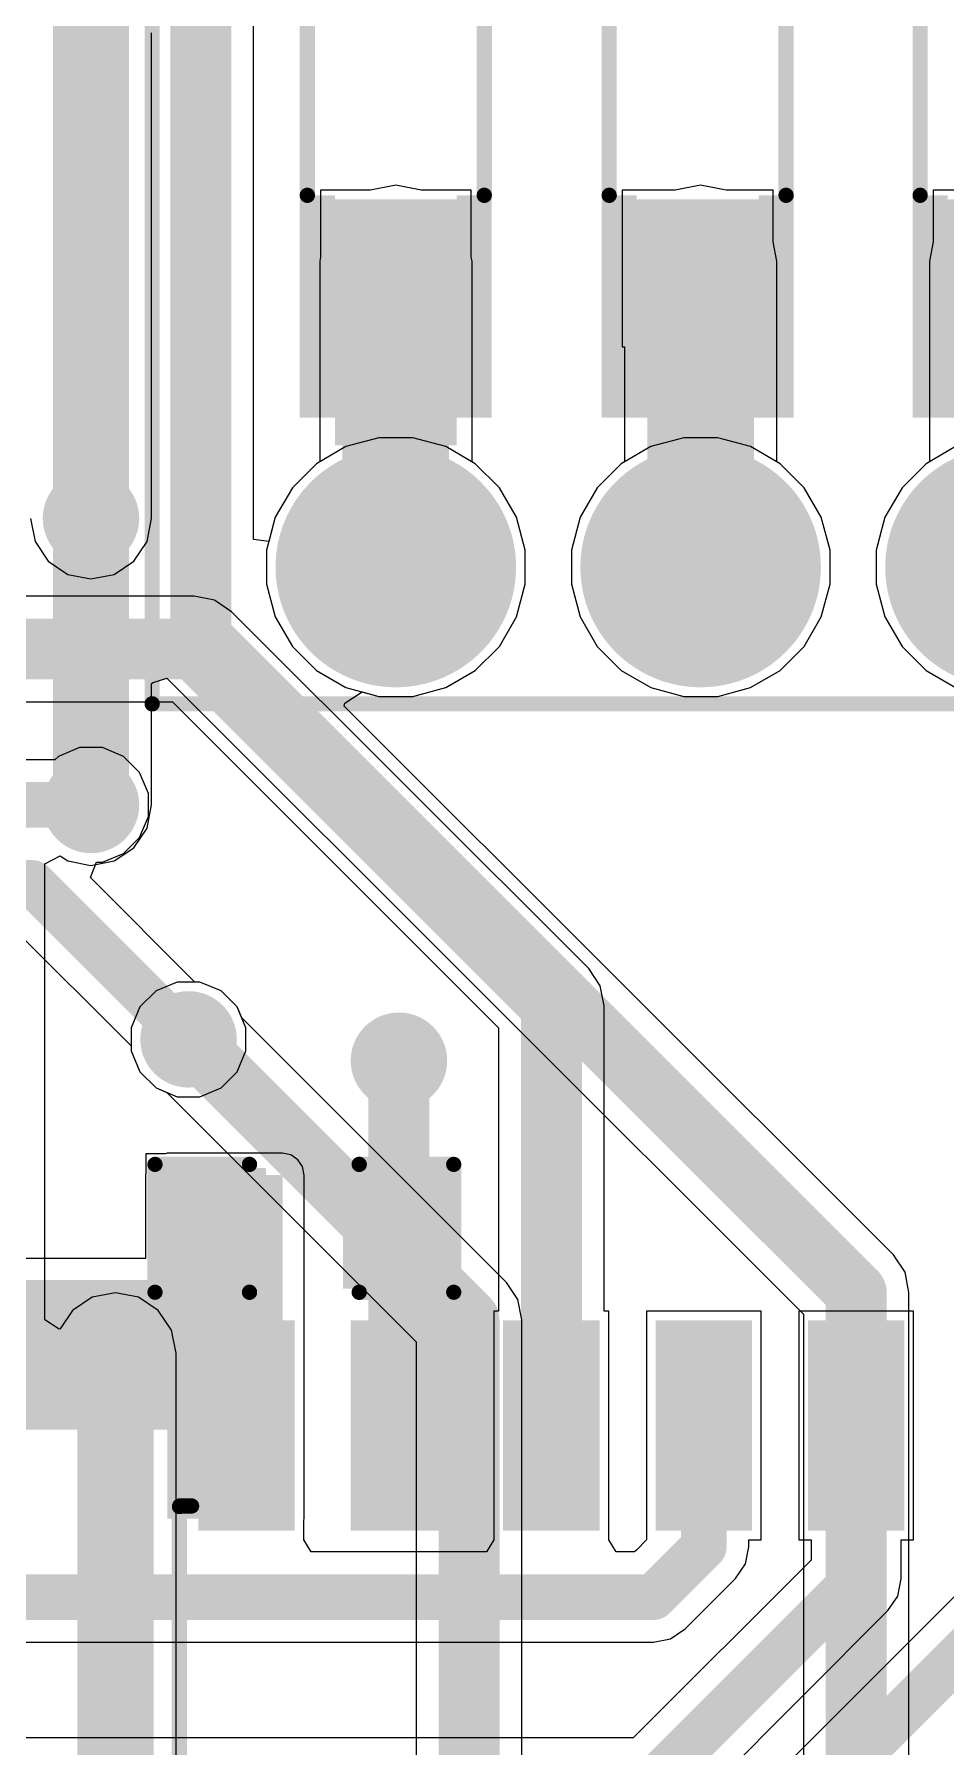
# Model space of a CAD drawing. Header units: millimetres. Extents: x -5 to 123, y 0 to 98.
# Drawn here: x 101.28 to 108.87, y 38.91 to 53.18 of the extents above; entities that cross this region are included whole.
import ezdxf

# ---------------------------------------------------------------- set-up
doc = ezdxf.new("R2010")
doc.units = ezdxf.units.MM
for name, color, linetype in [('BottomLayer', 5, 'Continuous'), ('BottomSolder', 6, 'Continuous'), ('MultiLayer', 9, 'Continuous'), ('PadHoleLayer', 156, 'Continuous'), ('TopLayer', 1, 'Continuous'), ('TopOverlay', 2, 'Continuous'), ('TopPaste', 8, 'Continuous'), ('TopSolder', 216, 'Continuous'), ('ViaHoleLayer', 16, 'Continuous')]:
    doc.layers.add(name, color=color, linetype=linetype)

# ---------------------------------------------------------------- blocks, each defined once
blk = doc.blocks.new('CAP_0603_8')
at = {"layer": 'TopLayer'}
for points in [[(-0.381, 0.445), (-0.381, -0.445), (-1.143, -0.445), (-1.143, 0.445)], [(1.143, 0.445), (1.143, -0.445), (0.381, -0.445), (0.381, 0.445)]]:
    blk.add_hatch(color=1, dxfattribs=at).paths.add_polyline_path(points)
at = {"layer": 'TopPaste'}
for points in [[(-0.381, 0.445), (-0.381, -0.445), (-1.143, -0.445), (-1.143, 0.445)], [(1.143, 0.445), (1.143, -0.445), (0.381, -0.445), (0.381, 0.445)]]:
    blk.add_hatch(color=8, dxfattribs=at).paths.add_polyline_path(points)
at = {"layer": 'TopSolder'}
for points in [[(-0.321, 0.504), (-0.321, -0.504), (-1.203, -0.504), (-1.203, 0.504)], [(1.203, 0.504), (1.203, -0.504), (0.321, -0.504), (0.321, 0.504)]]:
    blk.add_hatch(color=216, dxfattribs=at).paths.add_polyline_path(points)
at = {"layer": 'TopOverlay', "const_width": 0.127}
for points in [[(-0.457, 0.533), (-1.245, 0.533)], [(-1.245, 0.533), (-1.245, -0.533)], [(1.245, 0.533), (0.457, 0.533)], [(1.245, 0.533), (1.245, -0.533)], [(-0.457, -0.533), (-1.245, -0.533)], [(1.245, -0.533), (0.457, -0.533)]]:
    blk.add_lwpolyline(points, dxfattribs=at)
at = {"layer": 'TopOverlay', "const_width": 0.0635}
for points in [[(-1.276, 0.533, 1), (-1.213, 0.533, 1)], [(-1.276, 0.533, 1), (-1.213, 0.533, 1)], [(-0.489, 0.533, 1), (-0.425, 0.533, 1)], [(0.425, 0.533, 1), (0.489, 0.533, 1)], [(1.213, 0.533, 1), (1.276, 0.533, 1)], [(1.213, 0.533, 1), (1.276, 0.533, 1)], [(-1.276, -0.533, 1), (-1.213, -0.533, 1)], [(-1.276, -0.533, 1), (-1.213, -0.533, 1)], [(-0.489, -0.533, 1), (-0.425, -0.533, 1)], [(0.425, -0.533, 1), (0.489, -0.533, 1)], [(1.213, -0.533, 1), (1.276, -0.533, 1)], [(1.213, -0.533, 1), (1.276, -0.533, 1)]]:
    blk.add_lwpolyline(points, format="xyb", close=True, dxfattribs=at)
blk = doc.blocks.new('SOIC_16_36')
at = {"layer": 'TopLayer'}
for points in [[(-3.475, 4.745), (-1.925, 4.745), (-1.925, 4.145), (-3.475, 4.145)], [(1.925, 4.745), (3.475, 4.745), (3.475, 4.145), (1.925, 4.145)], [(-3.475, 3.475), (-1.925, 3.475), (-1.925, 2.875), (-3.475, 2.875)], [(1.925, 3.475), (3.475, 3.475), (3.475, 2.875), (1.925, 2.875)], [(-3.475, 2.205), (-1.925, 2.205), (-1.925, 1.605), (-3.475, 1.605)], [(1.925, 2.205), (3.475, 2.205), (3.475, 1.605), (1.925, 1.605)], [(-3.475, 0.935), (-1.925, 0.935), (-1.925, 0.335), (-3.475, 0.335)], [(1.925, 0.935), (3.475, 0.935), (3.475, 0.335), (1.925, 0.335)], [(-3.475, -0.335), (-1.925, -0.335), (-1.925, -0.935), (-3.475, -0.935)], [(1.925, -0.335), (3.475, -0.335), (3.475, -0.935), (1.925, -0.935)], [(-3.475, -1.605), (-1.925, -1.605), (-1.925, -2.205), (-3.475, -2.205)], [(1.925, -1.605), (3.475, -1.605), (3.475, -2.205), (1.925, -2.205)], [(-3.475, -2.875), (-1.925, -2.875), (-1.925, -3.475), (-3.475, -3.475)], [(1.925, -2.875), (3.475, -2.875), (3.475, -3.475), (1.925, -3.475)], [(-3.475, -4.145), (-1.925, -4.145), (-1.925, -4.745), (-3.475, -4.745)], [(1.925, -4.145), (3.475, -4.145), (3.475, -4.745), (1.925, -4.745)]]:
    blk.add_hatch(color=1, dxfattribs=at).paths.add_polyline_path(points)
at = {"layer": 'TopOverlay'}
blk.add_hatch(color=2, dxfattribs=at).paths.add_polyline_path([(-1.811, 4.191), (-1.532, 4.191), (-1.532, 4.648), (-1.811, 4.648)])
at = {"layer": 'TopPaste'}
for points in [[(-3.475, 4.745), (-1.925, 4.745), (-1.925, 4.145), (-3.475, 4.145)], [(1.925, 4.745), (3.475, 4.745), (3.475, 4.145), (1.925, 4.145)], [(-3.475, 3.475), (-1.925, 3.475), (-1.925, 2.875), (-3.475, 2.875)], [(1.925, 3.475), (3.475, 3.475), (3.475, 2.875), (1.925, 2.875)], [(-3.475, 2.205), (-1.925, 2.205), (-1.925, 1.605), (-3.475, 1.605)], [(1.925, 2.205), (3.475, 2.205), (3.475, 1.605), (1.925, 1.605)], [(-3.475, 0.935), (-1.925, 0.935), (-1.925, 0.335), (-3.475, 0.335)], [(1.925, 0.935), (3.475, 0.935), (3.475, 0.335), (1.925, 0.335)], [(-3.475, -0.335), (-1.925, -0.335), (-1.925, -0.935), (-3.475, -0.935)], [(1.925, -0.335), (3.475, -0.335), (3.475, -0.935), (1.925, -0.935)], [(-3.475, -1.605), (-1.925, -1.605), (-1.925, -2.205), (-3.475, -2.205)], [(1.925, -1.605), (3.475, -1.605), (3.475, -2.205), (1.925, -2.205)], [(-3.475, -2.875), (-1.925, -2.875), (-1.925, -3.475), (-3.475, -3.475)], [(1.925, -2.875), (3.475, -2.875), (3.475, -3.475), (1.925, -3.475)], [(-3.475, -4.145), (-1.925, -4.145), (-1.925, -4.745), (-3.475, -4.745)], [(1.925, -4.145), (3.475, -4.145), (3.475, -4.745), (1.925, -4.745)]]:
    blk.add_hatch(color=8, dxfattribs=at).paths.add_polyline_path(points)
at = {"layer": 'TopSolder'}
for points in [[(-3.577, 4.847), (-1.823, 4.847), (-1.823, 4.043), (-3.577, 4.043)], [(1.823, 4.847), (3.577, 4.847), (3.577, 4.043), (1.823, 4.043)], [(-3.577, 3.577), (-1.823, 3.577), (-1.823, 2.773), (-3.577, 2.773)], [(1.823, 3.577), (3.577, 3.577), (3.577, 2.773), (1.823, 2.773)], [(-3.577, 2.307), (-1.823, 2.307), (-1.823, 1.503), (-3.577, 1.503)], [(1.823, 2.307), (3.577, 2.307), (3.577, 1.503), (1.823, 1.503)], [(-3.577, 1.037), (-1.823, 1.037), (-1.823, 0.233), (-3.577, 0.233)], [(1.823, 1.037), (3.577, 1.037), (3.577, 0.233), (1.823, 0.233)], [(-3.577, -0.233), (-1.823, -0.233), (-1.823, -1.037), (-3.577, -1.037)], [(1.823, -0.233), (3.577, -0.233), (3.577, -1.037), (1.823, -1.037)], [(-3.577, -1.503), (-1.823, -1.503), (-1.823, -2.307), (-3.577, -2.307)], [(1.823, -1.503), (3.577, -1.503), (3.577, -2.307), (1.823, -2.307)], [(-3.577, -2.773), (-1.823, -2.773), (-1.823, -3.577), (-3.577, -3.577)], [(1.823, -2.773), (3.577, -2.773), (3.577, -3.577), (1.823, -3.577)], [(-3.577, -4.043), (-1.823, -4.043), (-1.823, -4.847), (-3.577, -4.847)], [(1.823, -4.043), (3.577, -4.043), (3.577, -4.847), (1.823, -4.847)]]:
    blk.add_hatch(color=216, dxfattribs=at).paths.add_polyline_path(points)
at = {"layer": 'TopOverlay'}
for points, const_width in [([(-2.014, 5.004), (-2.014, 4.902)], 0.127), ([(-2.014, 5.004), (2.024, 5.004)], 0.127), ([(2.029, 5.002), (2.029, 4.902)], 0.127), ([(-3.818, 4.597), (-3.691, 4.47)], 0.2), ([(-3.818, 4.597), (-3.818, 4.343)], 0.2), ([(-3.691, 4.47), (-3.818, 4.343)], 0.2), ([(-2.014, -4.902), (-2.014, -5.004)], 0.127), ([(2.029, -4.902), (2.029, -5.002)], 0.127), ([(-2.014, -5.004), (2.024, -5.004)], 0.127)]:
    blk.add_lwpolyline(points, dxfattribs=dict(at, const_width=const_width))
for points, const_width in [([(-2.046, 5.004, 1), (-1.982, 5.004, 1)], 0.0635), ([(-2.046, 5.004, 1), (-1.982, 5.004, 1)], 0.0635), ([(1.993, 5.004, 1), (2.056, 5.004, 1)], 0.0635), ([(1.998, 5.002, 1), (2.061, 5.002, 1)], 0.0635), ([(-2.046, 4.902, 1), (-1.982, 4.902, 1)], 0.0635), ([(1.998, 4.902, 1), (2.061, 4.902, 1)], 0.0635), ([(-3.868, 4.597, 1), (-3.768, 4.597, 1)], 0.1), ([(-3.868, 4.597, 1), (-3.768, 4.597, 1)], 0.1), ([(-3.741, 4.47, 1), (-3.641, 4.47, 1)], 0.1), ([(-3.741, 4.47, 1), (-3.641, 4.47, 1)], 0.1), ([(-3.868, 4.343, 1), (-3.768, 4.343, 1)], 0.1), ([(-3.868, 4.343, 1), (-3.768, 4.343, 1)], 0.1), ([(-2.046, -4.902, 1), (-1.982, -4.902, 1)], 0.0635), ([(1.998, -4.902, 1), (2.061, -4.902, 1)], 0.0635), ([(-2.046, -5.004, 1), (-1.982, -5.004, 1)], 0.0635), ([(-2.046, -5.004, 1), (-1.982, -5.004, 1)], 0.0635), ([(1.993, -5.004, 1), (2.056, -5.004, 1)], 0.0635), ([(1.998, -5.002, 1), (2.061, -5.002, 1)], 0.0635)]:
    blk.add_lwpolyline(points, format="xyb", close=True, dxfattribs=dict(at, const_width=const_width))
blk = doc.blocks.new('DS_04_R_T_38')
at = {"layer": 'BottomLayer'}
h = blk.add_hatch(color=5, dxfattribs=at)
edge = h.paths.add_edge_path()
edge.add_arc((-3.81, 3.81), 0.9, 0, 360)
h = blk.add_hatch(color=5, dxfattribs=at)
edge = h.paths.add_edge_path()
edge.add_arc((3.81, 3.81), 0.9, 0, 360)
h = blk.add_hatch(color=5, dxfattribs=at)
edge = h.paths.add_edge_path()
edge.add_arc((-3.81, 1.27), 0.9, 0, 360)
h = blk.add_hatch(color=5, dxfattribs=at)
edge = h.paths.add_edge_path()
edge.add_arc((3.81, 1.27), 0.9, 0, 360)
h = blk.add_hatch(color=5, dxfattribs=at)
edge = h.paths.add_edge_path()
edge.add_arc((-3.81, -1.27), 0.9, 0, 360)
h = blk.add_hatch(color=5, dxfattribs=at)
edge = h.paths.add_edge_path()
edge.add_arc((3.81, -1.27), 0.9, 0, 360)
h = blk.add_hatch(color=5, dxfattribs=at)
edge = h.paths.add_edge_path()
edge.add_arc((-3.81, -3.81), 0.9, 0, 360)
h = blk.add_hatch(color=5, dxfattribs=at)
edge = h.paths.add_edge_path()
edge.add_arc((3.81, -3.81), 0.9, 0, 360)
at = {"layer": 'BottomSolder'}
h = blk.add_hatch(color=6, dxfattribs=at)
edge = h.paths.add_edge_path()
edge.add_arc((-3.81, 3.81), 1.002, 0, 360)
h = blk.add_hatch(color=6, dxfattribs=at)
edge = h.paths.add_edge_path()
edge.add_arc((3.81, 3.81), 1.002, 0, 360)
h = blk.add_hatch(color=6, dxfattribs=at)
edge = h.paths.add_edge_path()
edge.add_arc((-3.81, 1.27), 1.002, 0, 360)
h = blk.add_hatch(color=6, dxfattribs=at)
edge = h.paths.add_edge_path()
edge.add_arc((3.81, 1.27), 1.002, 0, 360)
h = blk.add_hatch(color=6, dxfattribs=at)
edge = h.paths.add_edge_path()
edge.add_arc((-3.81, -1.27), 1.002, 0, 360)
h = blk.add_hatch(color=6, dxfattribs=at)
edge = h.paths.add_edge_path()
edge.add_arc((3.81, -1.27), 1.002, 0, 360)
h = blk.add_hatch(color=6, dxfattribs=at)
edge = h.paths.add_edge_path()
edge.add_arc((-3.81, -3.81), 1.002, 0, 360)
h = blk.add_hatch(color=6, dxfattribs=at)
edge = h.paths.add_edge_path()
edge.add_arc((3.81, -3.81), 1.002, 0, 360)
at = {"layer": 'MultiLayer'}
h = blk.add_hatch(color=9, dxfattribs=at)
edge = h.paths.add_edge_path()
edge.add_arc((-3.81, 3.81), 0.9, 0, 360)
h = blk.add_hatch(color=9, dxfattribs=at)
edge = h.paths.add_edge_path()
edge.add_arc((3.81, 3.81), 0.9, 0, 360)
h = blk.add_hatch(color=9, dxfattribs=at)
edge = h.paths.add_edge_path()
edge.add_arc((-3.81, 1.27), 0.9, 0, 360)
h = blk.add_hatch(color=9, dxfattribs=at)
edge = h.paths.add_edge_path()
edge.add_arc((3.81, 1.27), 0.9, 0, 360)
h = blk.add_hatch(color=9, dxfattribs=at)
edge = h.paths.add_edge_path()
edge.add_arc((-3.81, -1.27), 0.9, 0, 360)
h = blk.add_hatch(color=9, dxfattribs=at)
edge = h.paths.add_edge_path()
edge.add_arc((3.81, -1.27), 0.9, 0, 360)
h = blk.add_hatch(color=9, dxfattribs=at)
edge = h.paths.add_edge_path()
edge.add_arc((-3.81, -3.81), 0.9, 0, 360)
h = blk.add_hatch(color=9, dxfattribs=at)
edge = h.paths.add_edge_path()
edge.add_arc((3.81, -3.81), 0.9, 0, 360)
at = {"layer": 'PadHoleLayer'}
h = blk.add_hatch(color=156, dxfattribs=at)
edge = h.paths.add_edge_path()
edge.add_arc((-3.81, 3.81), 0.46, 0, 360)
h = blk.add_hatch(color=156, dxfattribs=at)
edge = h.paths.add_edge_path()
edge.add_arc((3.81, 3.81), 0.46, 0, 360)
h = blk.add_hatch(color=156, dxfattribs=at)
edge = h.paths.add_edge_path()
edge.add_arc((-3.81, 1.27), 0.46, 0, 360)
h = blk.add_hatch(color=156, dxfattribs=at)
edge = h.paths.add_edge_path()
edge.add_arc((3.81, 1.27), 0.46, 0, 360)
h = blk.add_hatch(color=156, dxfattribs=at)
edge = h.paths.add_edge_path()
edge.add_arc((-3.81, -1.27), 0.46, 0, 360)
h = blk.add_hatch(color=156, dxfattribs=at)
edge = h.paths.add_edge_path()
edge.add_arc((3.81, -1.27), 0.46, 0, 360)
h = blk.add_hatch(color=156, dxfattribs=at)
edge = h.paths.add_edge_path()
edge.add_arc((-3.81, -3.81), 0.46, 0, 360)
h = blk.add_hatch(color=156, dxfattribs=at)
edge = h.paths.add_edge_path()
edge.add_arc((3.81, -3.81), 0.46, 0, 360)
at = {"layer": 'TopLayer'}
h = blk.add_hatch(color=1, dxfattribs=at)
edge = h.paths.add_edge_path()
edge.add_arc((-3.81, 3.81), 0.9, 0, 360)
h = blk.add_hatch(color=1, dxfattribs=at)
edge = h.paths.add_edge_path()
edge.add_arc((3.81, 3.81), 0.9, 0, 360)
h = blk.add_hatch(color=1, dxfattribs=at)
edge = h.paths.add_edge_path()
edge.add_arc((-3.81, 1.27), 0.9, 0, 360)
h = blk.add_hatch(color=1, dxfattribs=at)
edge = h.paths.add_edge_path()
edge.add_arc((3.81, 1.27), 0.9, 0, 360)
h = blk.add_hatch(color=1, dxfattribs=at)
edge = h.paths.add_edge_path()
edge.add_arc((-3.81, -1.27), 0.9, 0, 360)
h = blk.add_hatch(color=1, dxfattribs=at)
edge = h.paths.add_edge_path()
edge.add_arc((3.81, -1.27), 0.9, 0, 360)
h = blk.add_hatch(color=1, dxfattribs=at)
edge = h.paths.add_edge_path()
edge.add_arc((-3.81, -3.81), 0.9, 0, 360)
h = blk.add_hatch(color=1, dxfattribs=at)
edge = h.paths.add_edge_path()
edge.add_arc((3.81, -3.81), 0.9, 0, 360)
at = {"layer": 'TopOverlay'}
blk.add_hatch(color=2, dxfattribs=at).paths.add_polyline_path([(-2.794, 3.302), (-2.032, 3.302), (-2.032, 4.318), (-2.794, 4.318)])
at = {"layer": 'TopSolder'}
h = blk.add_hatch(color=216, dxfattribs=at)
edge = h.paths.add_edge_path()
edge.add_arc((-3.81, 3.81), 1.002, 0, 360)
h = blk.add_hatch(color=216, dxfattribs=at)
edge = h.paths.add_edge_path()
edge.add_arc((3.81, 3.81), 1.002, 0, 360)
h = blk.add_hatch(color=216, dxfattribs=at)
edge = h.paths.add_edge_path()
edge.add_arc((-3.81, 1.27), 1.002, 0, 360)
h = blk.add_hatch(color=216, dxfattribs=at)
edge = h.paths.add_edge_path()
edge.add_arc((3.81, 1.27), 1.002, 0, 360)
h = blk.add_hatch(color=216, dxfattribs=at)
edge = h.paths.add_edge_path()
edge.add_arc((-3.81, -1.27), 1.002, 0, 360)
h = blk.add_hatch(color=216, dxfattribs=at)
edge = h.paths.add_edge_path()
edge.add_arc((3.81, -1.27), 1.002, 0, 360)
h = blk.add_hatch(color=216, dxfattribs=at)
edge = h.paths.add_edge_path()
edge.add_arc((-3.81, -3.81), 1.002, 0, 360)
h = blk.add_hatch(color=216, dxfattribs=at)
edge = h.paths.add_edge_path()
edge.add_arc((3.81, -3.81), 1.002, 0, 360)
at = {"layer": 'TopOverlay', "const_width": 0.127}
for points in [[(-4.95, 5.84), (-4.95, -5.84)], [(-4.95, 5.84), (4.95, 5.84)], [(4.95, 5.84), (4.95, -5.84)], [(-4.95, -5.84), (4.95, -5.84)]]:
    blk.add_lwpolyline(points, dxfattribs=at)
at = {"layer": 'TopOverlay', "const_width": 0.0635}
for points in [[(-4.982, 5.84, 1), (-4.918, 5.84, 1)], [(-4.982, 5.84, 1), (-4.918, 5.84, 1)], [(4.918, 5.84, 1), (4.982, 5.84, 1)], [(4.918, 5.84, 1), (4.982, 5.84, 1)], [(-4.982, -5.84, 1), (-4.918, -5.84, 1)], [(-4.982, -5.84, 1), (-4.918, -5.84, 1)], [(4.918, -5.84, 1), (4.982, -5.84, 1)], [(4.918, -5.84, 1), (4.982, -5.84, 1)]]:
    blk.add_lwpolyline(points, format="xyb", close=True, dxfattribs=at)
blk = doc.blocks.new('SOD_123_107')
at = {"layer": 'TopLayer'}
for points in [[(-1.1, 0.45), (-1.1, -0.45), (-2.05, -0.45), (-2.05, 0.45)], [(2.05, 0.45), (2.05, -0.45), (1.1, -0.45), (1.1, 0.45)]]:
    blk.add_hatch(color=1, dxfattribs=at).paths.add_polyline_path(points)
at = {"layer": 'TopOverlay'}
for points in [[(0.965, 0.508), (2.819, 0.508), (2.819, 0.8), (0.965, 0.8)], [(2.12, -0.787), (2.819, -0.787), (2.819, 0.787), (2.12, 0.787)], [(0.965, -0.8), (2.819, -0.8), (2.819, -0.508), (0.965, -0.508)]]:
    blk.add_hatch(color=2, dxfattribs=at).paths.add_polyline_path(points)
at = {"layer": 'TopPaste'}
for points in [[(-1.1, 0.45), (-1.1, -0.45), (-2.05, -0.45), (-2.05, 0.45)], [(2.05, 0.45), (2.05, -0.45), (1.1, -0.45), (1.1, 0.45)]]:
    blk.add_hatch(color=8, dxfattribs=at).paths.add_polyline_path(points)
at = {"layer": 'TopSolder'}
for points in [[(-0.998, 0.552), (-0.998, -0.552), (-2.152, -0.552), (-2.152, 0.552)], [(2.152, 0.552), (2.152, -0.552), (0.998, -0.552), (0.998, 0.552)]]:
    blk.add_hatch(color=216, dxfattribs=at).paths.add_polyline_path(points)
at = {"layer": 'TopOverlay', "const_width": 0.127}
for points in [[(-1.372, 0.584), (-1.372, 0.737)], [(0.965, 0.737), (-1.372, 0.737)], [(-1.372, -0.737), (-1.372, -0.584)], [(0.965, -0.737), (-1.372, -0.737)]]:
    blk.add_lwpolyline(points, dxfattribs=at)
at = {"layer": 'TopOverlay', "const_width": 0.0635}
for points in [[(-1.403, 0.737, 1), (-1.34, 0.737, 1)], [(-1.403, 0.737, 1), (-1.34, 0.737, 1)], [(0.933, 0.737, 1), (0.997, 0.737, 1)], [(-1.403, 0.584, 1), (-1.34, 0.584, 1)], [(-1.403, -0.584, 1), (-1.34, -0.584, 1)], [(-1.403, -0.737, 1), (-1.34, -0.737, 1)], [(-1.403, -0.737, 1), (-1.34, -0.737, 1)], [(0.933, -0.737, 1), (0.997, -0.737, 1)]]:
    blk.add_lwpolyline(points, format="xyb", close=True, dxfattribs=at)
blk = doc.blocks.new('SOD_123_108')
at = {"layer": 'TopLayer'}
for points in [[(-1.1, 0.45), (-1.1, -0.45), (-2.05, -0.45), (-2.05, 0.45)], [(2.05, 0.45), (2.05, -0.45), (1.1, -0.45), (1.1, 0.45)]]:
    blk.add_hatch(color=1, dxfattribs=at).paths.add_polyline_path(points)
at = {"layer": 'TopOverlay'}
for points in [[(0.965, 0.508), (2.819, 0.508), (2.819, 0.8), (0.965, 0.8)], [(2.12, -0.787), (2.819, -0.787), (2.819, 0.787), (2.12, 0.787)], [(0.965, -0.8), (2.819, -0.8), (2.819, -0.508), (0.965, -0.508)]]:
    blk.add_hatch(color=2, dxfattribs=at).paths.add_polyline_path(points)
at = {"layer": 'TopPaste'}
for points in [[(-1.1, 0.45), (-1.1, -0.45), (-2.05, -0.45), (-2.05, 0.45)], [(2.05, 0.45), (2.05, -0.45), (1.1, -0.45), (1.1, 0.45)]]:
    blk.add_hatch(color=8, dxfattribs=at).paths.add_polyline_path(points)
at = {"layer": 'TopSolder'}
for points in [[(-0.998, 0.552), (-0.998, -0.552), (-2.152, -0.552), (-2.152, 0.552)], [(2.152, 0.552), (2.152, -0.552), (0.998, -0.552), (0.998, 0.552)]]:
    blk.add_hatch(color=216, dxfattribs=at).paths.add_polyline_path(points)
at = {"layer": 'TopOverlay', "const_width": 0.127}
for points in [[(-1.372, 0.584), (-1.372, 0.737)], [(0.965, 0.737), (-1.372, 0.737)], [(-1.372, -0.737), (-1.372, -0.584)], [(0.965, -0.737), (-1.372, -0.737)]]:
    blk.add_lwpolyline(points, dxfattribs=at)
at = {"layer": 'TopOverlay', "const_width": 0.0635}
for points in [[(-1.403, 0.737, 1), (-1.34, 0.737, 1)], [(-1.403, 0.737, 1), (-1.34, 0.737, 1)], [(0.933, 0.737, 1), (0.997, 0.737, 1)], [(-1.403, 0.584, 1), (-1.34, 0.584, 1)], [(-1.403, -0.584, 1), (-1.34, -0.584, 1)], [(-1.403, -0.737, 1), (-1.34, -0.737, 1)], [(-1.403, -0.737, 1), (-1.34, -0.737, 1)], [(0.933, -0.737, 1), (0.997, -0.737, 1)]]:
    blk.add_lwpolyline(points, format="xyb", close=True, dxfattribs=at)
blk = doc.blocks.new('SOD_123_109')
at = {"layer": 'TopLayer'}
for points in [[(-1.1, 0.45), (-1.1, -0.45), (-2.05, -0.45), (-2.05, 0.45)], [(2.05, 0.45), (2.05, -0.45), (1.1, -0.45), (1.1, 0.45)]]:
    blk.add_hatch(color=1, dxfattribs=at).paths.add_polyline_path(points)
at = {"layer": 'TopOverlay'}
for points in [[(0.965, 0.508), (2.819, 0.508), (2.819, 0.8), (0.965, 0.8)], [(2.12, -0.787), (2.819, -0.787), (2.819, 0.787), (2.12, 0.787)], [(0.965, -0.8), (2.819, -0.8), (2.819, -0.508), (0.965, -0.508)]]:
    blk.add_hatch(color=2, dxfattribs=at).paths.add_polyline_path(points)
at = {"layer": 'TopPaste'}
for points in [[(-1.1, 0.45), (-1.1, -0.45), (-2.05, -0.45), (-2.05, 0.45)], [(2.05, 0.45), (2.05, -0.45), (1.1, -0.45), (1.1, 0.45)]]:
    blk.add_hatch(color=8, dxfattribs=at).paths.add_polyline_path(points)
at = {"layer": 'TopSolder'}
for points in [[(-0.998, 0.552), (-0.998, -0.552), (-2.152, -0.552), (-2.152, 0.552)], [(2.152, 0.552), (2.152, -0.552), (0.998, -0.552), (0.998, 0.552)]]:
    blk.add_hatch(color=216, dxfattribs=at).paths.add_polyline_path(points)
at = {"layer": 'TopOverlay', "const_width": 0.127}
for points in [[(-1.372, 0.584), (-1.372, 0.737)], [(0.965, 0.737), (-1.372, 0.737)], [(-1.372, -0.737), (-1.372, -0.584)], [(0.965, -0.737), (-1.372, -0.737)]]:
    blk.add_lwpolyline(points, dxfattribs=at)
at = {"layer": 'TopOverlay', "const_width": 0.0635}
for points in [[(-1.403, 0.737, 1), (-1.34, 0.737, 1)], [(-1.403, 0.737, 1), (-1.34, 0.737, 1)], [(0.933, 0.737, 1), (0.997, 0.737, 1)], [(-1.403, 0.584, 1), (-1.34, 0.584, 1)], [(-1.403, -0.584, 1), (-1.34, -0.584, 1)], [(-1.403, -0.737, 1), (-1.34, -0.737, 1)], [(-1.403, -0.737, 1), (-1.34, -0.737, 1)], [(0.933, -0.737, 1), (0.997, -0.737, 1)]]:
    blk.add_lwpolyline(points, format="xyb", close=True, dxfattribs=at)

msp = doc.modelspace()

# ---------------------------------------------------------------- hatches: boundary and pattern name
at = {"layer": 'BottomLayer'}
h = msp.add_hatch(color=5, dxfattribs=at)
edge = h.paths.add_edge_path()
edge.add_arc((101.752, 49.149), 0.3, 0, 360)
h = msp.add_hatch(color=5, dxfattribs=at)
edge = h.paths.add_edge_path()
edge.add_arc((101.752, 46.76), 0.3, 0, 360)
h = msp.add_hatch(color=5, dxfattribs=at)
edge = h.paths.add_edge_path()
edge.add_arc((102.565, 44.806), 0.3, 0, 360)
h = msp.add_hatch(color=5, dxfattribs=at)
edge = h.paths.add_edge_path()
edge.add_arc((104.318, 44.628), 0.3, 0, 360)
h = msp.add_hatch(color=5, dxfattribs=at)
edge = h.paths.add_edge_path()
edge.add_arc((101.956, 42.189), 0.3, 0, 360)
at = {"layer": 'BottomSolder'}
h = msp.add_hatch(color=6, dxfattribs=at)
edge = h.paths.add_edge_path()
edge.add_arc((101.752, 49.149), 0.402, 0, 360)
h = msp.add_hatch(color=6, dxfattribs=at)
edge = h.paths.add_edge_path()
edge.add_arc((101.752, 46.76), 0.402, 0, 360)
h = msp.add_hatch(color=6, dxfattribs=at)
edge = h.paths.add_edge_path()
edge.add_arc((102.565, 44.806), 0.402, 0, 360)
h = msp.add_hatch(color=6, dxfattribs=at)
edge = h.paths.add_edge_path()
edge.add_arc((104.318, 44.628), 0.402, 0, 360)
h = msp.add_hatch(color=6, dxfattribs=at)
edge = h.paths.add_edge_path()
edge.add_arc((101.956, 42.189), 0.402, 0, 360)
at = {"layer": 'TopLayer'}
h = msp.add_hatch(color=1, dxfattribs=at)
edge = h.paths.add_edge_path()
edge.add_arc((101.752, 49.149), 0.3, 0, 360)
h = msp.add_hatch(color=1, dxfattribs=at)
edge = h.paths.add_edge_path()
edge.add_arc((101.752, 46.76), 0.3, 0, 360)
h = msp.add_hatch(color=1, dxfattribs=at)
edge = h.paths.add_edge_path()
edge.add_arc((102.565, 44.806), 0.3, 0, 360)
h = msp.add_hatch(color=1, dxfattribs=at)
edge = h.paths.add_edge_path()
edge.add_arc((104.318, 44.628), 0.3, 0, 360)
for points in [[(102.387, 40.812), (103.348, 40.812), (103.348, 43.675), (102.387, 43.675)], [(97.127, 41.554), (103.348, 41.554), (103.348, 42.799), (97.127, 42.799)]]:
    msp.add_hatch(color=1, dxfattribs=at).paths.add_polyline_path(points)
h = msp.add_hatch(color=1, dxfattribs=at)
edge = h.paths.add_edge_path()
edge.add_arc((101.956, 42.189), 0.3, 0, 360)
at = {"layer": 'TopSolder'}
h = msp.add_hatch(color=216, dxfattribs=at)
edge = h.paths.add_edge_path()
edge.add_arc((101.752, 49.149), 0.402, 0, 360)
h = msp.add_hatch(color=216, dxfattribs=at)
edge = h.paths.add_edge_path()
edge.add_arc((101.752, 46.76), 0.402, 0, 360)
h = msp.add_hatch(color=216, dxfattribs=at)
edge = h.paths.add_edge_path()
edge.add_arc((102.565, 44.806), 0.402, 0, 360)
h = msp.add_hatch(color=216, dxfattribs=at)
edge = h.paths.add_edge_path()
edge.add_arc((104.318, 44.628), 0.402, 0, 360)
h = msp.add_hatch(color=216, dxfattribs=at)
edge = h.paths.add_edge_path()
edge.add_arc((101.956, 42.189), 0.402, 0, 360)
at = {"layer": 'ViaHoleLayer'}
h = msp.add_hatch(color=16, dxfattribs=at)
edge = h.paths.add_edge_path()
edge.add_arc((101.752, 49.149), 0.15, 0, 360)
h = msp.add_hatch(color=16, dxfattribs=at)
edge = h.paths.add_edge_path()
edge.add_arc((101.752, 46.76), 0.15, 0, 360)
h = msp.add_hatch(color=16, dxfattribs=at)
edge = h.paths.add_edge_path()
edge.add_arc((102.565, 44.806), 0.15, 0, 360)
h = msp.add_hatch(color=16, dxfattribs=at)
edge = h.paths.add_edge_path()
edge.add_arc((104.318, 44.628), 0.15, 0, 360)
h = msp.add_hatch(color=16, dxfattribs=at)
edge = h.paths.add_edge_path()
edge.add_arc((101.956, 42.189), 0.15, 0, 360)

# ---------------------------------------------------------------- linework, layer by layer
at = {"layer": 'BottomLayer'}
for p, q in [((103.107, 48.974), (103.107, 53.328)), ((104.151, 49.82), (103.876, 49.747)), ((104.434, 49.82), (104.151, 49.82)), ((104.708, 49.747), (104.434, 49.82)), ((106.691, 49.82), (106.416, 49.747)), ((106.974, 49.82), (106.691, 49.82)), ((107.248, 49.747), (106.974, 49.82)), ((103.876, 49.747), (103.631, 49.605)), ((104.954, 49.605), (104.708, 49.747)), ((106.416, 49.747), (106.171, 49.605)), ((107.494, 49.605), (107.248, 49.747)), ((108.956, 49.747), (108.711, 49.605)), ((103.631, 49.605), (103.43, 49.404)), ((105.155, 49.404), (104.954, 49.605)), ((106.171, 49.605), (105.97, 49.404)), ((107.695, 49.404), (107.494, 49.605)), ((108.711, 49.605), (108.51, 49.404)), ((103.43, 49.404), (103.288, 49.159)), ((105.297, 49.159), (105.155, 49.404)), ((105.97, 49.404), (105.828, 49.159)), ((107.837, 49.159), (107.695, 49.404)), ((108.51, 49.404), (108.368, 49.159)), ((103.288, 49.159), (103.234, 48.957)), ((105.37, 48.884), (105.297, 49.159)), ((105.828, 49.159), (105.755, 48.884)), ((107.91, 48.884), (107.837, 49.159)), ((108.368, 49.159), (108.295, 48.884)), ((103.234, 48.957), (103.107, 48.974)), ((105.37, 48.601), (105.37, 48.884)), ((105.755, 48.884), (105.755, 48.601)), ((107.91, 48.601), (107.91, 48.884)), ((108.295, 48.884), (108.295, 48.601)), ((105.297, 48.327), (105.37, 48.601)), ((105.755, 48.601), (105.828, 48.327)), ((107.837, 48.327), (107.91, 48.601)), ((108.295, 48.601), (108.368, 48.327)), ((105.155, 48.081), (105.297, 48.327)), ((105.828, 48.327), (105.97, 48.081)), ((107.695, 48.081), (107.837, 48.327)), ((108.368, 48.327), (108.51, 48.081)), ((104.954, 47.88), (105.155, 48.081)), ((105.97, 48.081), (106.171, 47.88)), ((107.494, 47.88), (107.695, 48.081)), ((108.51, 48.081), (108.711, 47.88)), ((104.708, 47.738), (104.954, 47.88)), ((106.171, 47.88), (106.416, 47.738)), ((107.248, 47.738), (107.494, 47.88)), ((108.711, 47.88), (108.956, 47.738)), ((102.257, 47.772), (102.27, 47.781)), ((102.257, 46.76), (102.257, 47.772)), ((102.27, 47.781), (102.384, 47.818)), ((102.384, 47.818), (107.688, 42.515)), ((103.867, 47.609), (104.011, 47.702)), ((104.011, 47.702), (104.151, 47.665)), ((104.434, 47.665), (104.708, 47.738)), ((106.416, 47.738), (106.691, 47.665)), ((106.974, 47.665), (107.248, 47.738)), ((103.863, 47.584), (103.867, 47.609)), ((108.439, 43.009), (103.863, 47.584)), ((104.151, 47.665), (104.434, 47.665)), ((106.691, 47.665), (106.974, 47.665)), ((102.219, 46.567), (102.257, 46.76)), ((102.109, 46.403), (102.219, 46.567)), ((101.946, 46.293), (102.109, 46.403)), ((101.368, 46.268), (101.495, 46.336)), ((101.368, 42.469), (101.368, 46.268)), ((101.495, 46.336), (101.559, 46.293)), ((101.559, 46.293), (101.752, 46.255)), ((101.752, 46.255), (101.946, 46.293)), ((102.47, 45.283), (102.295, 45.211)), ((102.66, 45.283), (102.47, 45.283)), ((102.836, 45.211), (102.66, 45.283)), ((102.295, 45.211), (102.16, 45.076)), ((102.97, 45.076), (102.836, 45.211)), ((102.16, 45.076), (102.087, 44.901)), ((103.008, 44.986), (102.97, 45.076)), ((105.213, 42.78), (103.008, 44.986)), ((102.087, 44.901), (102.087, 44.711)), ((102.087, 44.711), (102.16, 44.535)), ((102.16, 44.535), (102.295, 44.401)), ((102.295, 44.401), (102.385, 44.363)), ((102.385, 44.363), (104.462, 42.286)), ((108.535, 42.866), (108.439, 43.009)), ((108.568, 42.697), (108.535, 42.866)), ((101.956, 42.694), (101.762, 42.656)), ((102.149, 42.656), (101.956, 42.694)), ((105.309, 42.637), (105.213, 42.78)), ((105.213, 42.78), (105.213, 42.78)), ((108.568, 37.651), (108.568, 42.697)), ((101.599, 42.546), (101.495, 42.392)), ((101.762, 42.656), (101.599, 42.546)), ((102.313, 42.546), (102.149, 42.656)), ((102.422, 42.383), (102.313, 42.546)), ((105.342, 42.469), (105.309, 42.637)), ((101.486, 42.391), (101.368, 42.469)), ((105.342, 28.238), (105.342, 42.469)), ((107.688, 42.515), (107.688, 37.651)), ((101.495, 42.392), (101.486, 42.391)), ((102.461, 42.189), (102.422, 42.383)), ((104.462, 42.286), (104.462, 23.017)), ((102.461, 29.261), (102.461, 42.189))]:
    msp.add_line(p, q, dxfattribs=at)
for points, const_width in [([(102.667, 48.158), (102.667, 53.51)], 0.508), ([(101.752, 46.76), (101.752, 49.149)], 0.635), ([(102.667, 48.158), (108.128, 42.697)], 0.508), ([(102.565, 44.806), (104.902, 42.469)], 0.508), ([(108.128, 37.465), (108.128, 42.697)], 0.508), ([(104.902, 22.606), (104.902, 42.469)], 0.508), ([(101.956, 29.261), (101.956, 42.189)], 0.635)]:
    msp.add_lwpolyline(points, dxfattribs=dict(at, const_width=const_width))
for points, const_width in [([(101.594, 49.149, 1), (101.911, 49.149, 1)], 0.318), ([(102.54, 48.158, 1), (102.794, 48.158, 1)], 0.254), ([(102.54, 48.158, 1), (102.794, 48.158, 1)], 0.254), ([(101.594, 46.76, 1), (101.911, 46.76, 1)], 0.318), ([(102.438, 44.806, 1), (102.692, 44.806, 1)], 0.254), ([(108.001, 42.697, 1), (108.255, 42.697, 1)], 0.254), ([(108.001, 42.697, 1), (108.255, 42.697, 1)], 0.254), ([(104.775, 42.469, 1), (105.029, 42.469, 1)], 0.254), ([(104.775, 42.469, 1), (105.029, 42.469, 1)], 0.254), ([(101.797, 42.189, 1), (102.114, 42.189, 1)], 0.318)]:
    msp.add_lwpolyline(points, format="xyb", close=True, dxfattribs=dict(at, const_width=const_width))
at = {"layer": 'TopLayer'}
for p, q in [((102.257, 49.149), (102.257, 53.196)), ((104.081, 51.884), (103.665, 51.884)), ((103.665, 51.884), (103.665, 51.326)), ((104.292, 51.927), (104.081, 51.884)), ((104.504, 51.884), (104.292, 51.927)), ((104.92, 51.884), (104.504, 51.884)), ((104.92, 51.326), (104.92, 51.884)), ((106.621, 51.884), (106.179, 51.884)), ((106.179, 51.884), (106.179, 50.579)), ((106.832, 51.927), (106.621, 51.884)), ((107.044, 51.884), (106.832, 51.927)), ((107.435, 51.884), (107.044, 51.884)), ((107.435, 51.453), (107.435, 51.884)), ((109.161, 51.884), (108.77, 51.884)), ((108.77, 51.884), (108.77, 51.453)), ((107.467, 51.292), (107.435, 51.453)), ((108.77, 51.453), (108.738, 51.292)), ((103.665, 51.326), (103.658, 51.292)), ((103.658, 51.292), (103.658, 49.621)), ((104.927, 51.292), (104.92, 51.326)), ((104.927, 49.621), (104.927, 51.292)), ((107.467, 49.621), (107.467, 51.292)), ((108.738, 51.292), (108.738, 49.621)), ((106.179, 50.579), (106.198, 50.579)), ((106.198, 50.579), (106.198, 49.621)), ((103.631, 49.605), (103.43, 49.404)), ((103.658, 49.621), (103.631, 49.605)), ((104.954, 49.605), (104.927, 49.621)), ((105.155, 49.404), (104.954, 49.605)), ((106.171, 49.605), (105.97, 49.404)), ((106.198, 49.621), (106.171, 49.605)), ((107.494, 49.605), (107.467, 49.621)), ((107.695, 49.404), (107.494, 49.605)), ((108.711, 49.605), (108.51, 49.404)), ((108.738, 49.621), (108.711, 49.605)), ((103.43, 49.404), (103.288, 49.159)), ((105.297, 49.159), (105.155, 49.404)), ((105.97, 49.404), (105.828, 49.159)), ((107.837, 49.159), (107.695, 49.404)), ((108.51, 49.404), (108.368, 49.159)), ((101.247, 49.149), (101.286, 48.956)), ((102.219, 48.956), (102.257, 49.149)), ((103.288, 49.159), (103.215, 48.884)), ((105.37, 48.884), (105.297, 49.159)), ((105.828, 49.159), (105.755, 48.884)), ((107.91, 48.884), (107.837, 49.159)), ((108.368, 49.159), (108.295, 48.884)), ((101.286, 48.956), (101.395, 48.792)), ((102.109, 48.792), (102.219, 48.956)), ((103.215, 48.884), (103.215, 48.601)), ((105.37, 48.601), (105.37, 48.884)), ((105.755, 48.884), (105.755, 48.601)), ((107.91, 48.601), (107.91, 48.884)), ((108.295, 48.884), (108.295, 48.601)), ((101.395, 48.792), (101.559, 48.682)), ((101.559, 48.682), (101.752, 48.644)), ((101.752, 48.644), (101.946, 48.682)), ((101.946, 48.682), (102.109, 48.792)), ((103.215, 48.601), (103.288, 48.327)), ((105.297, 48.327), (105.37, 48.601)), ((105.755, 48.601), (105.828, 48.327)), ((107.837, 48.327), (107.91, 48.601)), ((108.295, 48.601), (108.368, 48.327)), ((102.613, 48.5), (98.603, 48.5)), ((102.781, 48.467), (102.613, 48.5)), ((102.924, 48.371), (102.781, 48.467)), ((105.899, 45.396), (102.924, 48.371)), ((103.288, 48.327), (103.43, 48.081)), ((105.155, 48.081), (105.297, 48.327)), ((105.828, 48.327), (105.97, 48.081)), ((107.695, 48.081), (107.837, 48.327)), ((108.368, 48.327), (108.51, 48.081)), ((103.43, 48.081), (103.631, 47.88)), ((104.954, 47.88), (105.155, 48.081)), ((105.97, 48.081), (106.171, 47.88)), ((107.494, 47.88), (107.695, 48.081)), ((108.51, 48.081), (108.711, 47.88)), ((103.631, 47.88), (103.876, 47.738)), ((104.708, 47.738), (104.954, 47.88)), ((106.171, 47.88), (106.416, 47.738)), ((107.248, 47.738), (107.494, 47.88)), ((108.711, 47.88), (108.956, 47.738)), ((103.876, 47.738), (104.151, 47.665)), ((104.434, 47.665), (104.708, 47.738)), ((106.416, 47.738), (106.691, 47.665)), ((106.974, 47.665), (107.248, 47.738)), ((98.603, 47.62), (102.43, 47.62)), ((102.43, 47.62), (105.148, 44.903)), ((104.151, 47.665), (104.434, 47.665)), ((106.691, 47.665), (106.974, 47.665)), ((101.452, 47.136), (97.264, 47.136)), ((101.482, 47.165), (101.452, 47.136)), ((101.657, 47.238), (101.482, 47.165)), ((101.847, 47.238), (101.657, 47.238)), ((102.023, 47.165), (101.847, 47.238)), ((102.157, 47.031), (102.023, 47.165)), ((102.23, 46.855), (102.157, 47.031)), ((102.23, 46.665), (102.23, 46.855)), ((102.157, 46.489), (102.23, 46.665)), ((102.023, 46.355), (102.157, 46.489)), ((101.747, 46.155), (101.799, 46.282)), ((101.799, 46.282), (101.847, 46.282)), ((101.847, 46.282), (102.023, 46.355)), ((102.618, 45.283), (101.747, 46.155)), ((101.105, 45.734), (102.087, 44.752)), ((105.995, 45.253), (105.899, 45.396)), ((102.66, 45.283), (102.618, 45.283)), ((102.836, 45.211), (102.66, 45.283)), ((106.028, 45.085), (105.995, 45.253)), ((102.97, 45.076), (102.836, 45.211)), ((103.043, 44.901), (102.97, 45.076)), ((106.028, 42.54), (106.028, 45.085)), ((103.043, 44.711), (103.043, 44.901)), ((105.148, 44.903), (105.148, 42.54)), ((102.087, 44.752), (102.087, 44.711)), ((102.087, 44.711), (102.16, 44.535)), ((102.97, 44.535), (103.043, 44.711)), ((102.16, 44.535), (102.295, 44.401)), ((102.295, 44.401), (102.47, 44.328)), ((102.66, 44.328), (102.836, 44.401)), ((102.836, 44.401), (102.97, 44.535)), ((102.47, 44.328), (102.66, 44.328)), ((102.37, 43.853), (102.21, 43.853)), ((102.21, 43.853), (102.21, 43.693)), ((102.387, 43.857), (102.37, 43.853)), ((103.348, 43.857), (102.387, 43.857)), ((103.417, 43.843), (103.348, 43.857)), ((103.476, 43.803), (103.417, 43.843)), ((102.21, 43.693), (102.206, 43.675)), ((103.515, 43.745), (103.476, 43.803)), ((103.529, 43.675), (103.515, 43.745)), ((102.206, 43.675), (102.206, 42.98)), ((103.529, 40.812), (103.529, 43.675)), ((102.206, 42.98), (97.473, 42.98)), ((105.148, 42.54), (105.11, 42.54)), ((105.11, 42.54), (105.11, 40.66)), ((106.066, 42.54), (106.028, 42.54)), ((106.066, 40.66), (106.066, 42.54)), ((107.336, 42.54), (106.38, 42.54)), ((106.38, 42.54), (106.38, 40.635)), ((107.336, 40.635), (107.336, 42.54)), ((108.606, 42.54), (107.65, 42.54)), ((107.65, 42.54), (107.65, 40.635)), ((108.606, 40.635), (108.606, 42.54)), ((103.526, 40.795), (103.529, 40.812)), ((103.526, 40.635), (103.526, 40.795)), ((103.587, 40.533), (103.526, 40.635)), ((105.11, 40.635), (105.049, 40.533)), ((105.11, 40.66), (105.11, 40.635)), ((106.066, 40.635), (106.066, 40.66)), ((106.127, 40.533), (106.066, 40.635)), ((106.297, 40.548), (106.282, 40.533)), ((106.38, 40.635), (106.297, 40.548)), ((106.38, 40.635), (106.38, 40.635)), ((106.38, 40.635), (106.38, 40.635)), ((107.205, 40.434), (107.233, 40.577)), ((107.233, 40.577), (107.233, 40.635)), ((107.233, 40.635), (107.336, 40.635)), ((107.65, 40.635), (107.752, 40.635)), ((107.752, 40.635), (107.752, 40.465)), ((108.503, 40.31), (108.503, 40.635)), ((108.503, 40.635), (108.606, 40.635)), ((105.049, 40.533), (103.587, 40.533)), ((106.282, 40.533), (106.127, 40.533)), ((107.752, 40.465), (106.27, 38.984)), ((107.123, 40.312), (107.205, 40.434)), ((106.703, 39.892), (107.123, 40.312)), ((108.475, 40.166), (108.503, 40.31)), ((109.022, 40.237), (106.804, 38.018)), ((108.393, 40.044), (108.475, 40.166)), ((106.692, 38.342), (108.393, 40.044)), ((106.581, 39.81), (106.703, 39.892)), ((97.687, 39.782), (106.438, 39.782)), ((106.438, 39.782), (106.581, 39.81)), ((106.27, 38.984), (92.205, 38.984))]:
    msp.add_line(p, q, dxfattribs=at)
for points, const_width in [([(101.752, 49.149), (101.752, 53.746)], 0.635), ([(104.292, 48.743), (104.292, 51.292)], 0.889), ([(106.832, 48.743), (106.832, 51.292)], 0.889), ([(98.603, 48.06), (102.613, 48.06)], 0.508), ([(102.613, 48.06), (105.588, 45.085)], 0.508), ([(96.161, 46.76), (101.752, 46.76)], 0.381), ([(96.179, 46.11), (101.261, 46.11)], 0.381), ([(101.261, 46.11), (102.565, 44.806)], 0.381), ([(105.588, 41.587), (105.588, 45.085)], 0.508), ([(104.318, 41.587), (104.318, 44.628)], 0.508), ([(102.979, 41.656), (103.048, 41.587)], 0.381), ([(106.858, 40.577), (106.858, 41.587)], 0.381), ([(108.128, 40.31), (108.128, 41.587)], 0.381), ([(106.438, 40.157), (106.858, 40.577)], 0.381), ([(106.426, 38.608), (108.128, 40.31)], 0.381), ([(97.687, 40.157), (106.438, 40.157)], 0.381), ([(106.959, 37.643), (109.398, 40.081)], 0.381)]:
    msp.add_lwpolyline(points, dxfattribs=dict(at, const_width=const_width))
for points, const_width in [([(104.07, 51.292, 1), (104.515, 51.292, 1)], 0.445), ([(106.61, 51.292, 1), (107.055, 51.292, 1)], 0.445), ([(101.594, 49.149, 1), (101.911, 49.149, 1)], 0.318), ([(104.07, 48.743, 1), (104.515, 48.743, 1)], 0.445), ([(106.61, 48.743, 1), (107.055, 48.743, 1)], 0.445), ([(102.486, 48.06, 1), (102.74, 48.06, 1)], 0.254), ([(102.486, 48.06, 1), (102.74, 48.06, 1)], 0.254), ([(101.657, 46.76, 1), (101.848, 46.76, 1)], 0.191), ([(101.166, 46.11, 1), (101.356, 46.11, 1)], 0.191), ([(101.166, 46.11, 1), (101.356, 46.11, 1)], 0.191), ([(105.461, 45.085, 1), (105.715, 45.085, 1)], 0.254), ([(105.461, 45.085, 1), (105.715, 45.085, 1)], 0.254), ([(102.47, 44.806, 1), (102.66, 44.806, 1)], 0.191), ([(104.191, 44.628, 1), (104.445, 44.628, 1)], 0.254), ([(102.884, 41.656, 1), (103.074, 41.656, 1)], 0.191), ([(104.191, 41.587, 1), (104.445, 41.587, 1)], 0.254), ([(105.461, 41.587, 1), (105.715, 41.587, 1)], 0.254), ([(102.953, 41.587, 1), (103.143, 41.587, 1)], 0.191), ([(106.763, 41.587, 1), (106.953, 41.587, 1)], 0.191), ([(108.033, 41.587, 1), (108.223, 41.587, 1)], 0.191), ([(106.763, 40.577, 1), (106.953, 40.577, 1)], 0.191), ([(106.763, 40.577, 1), (106.953, 40.577, 1)], 0.191), ([(108.033, 40.31, 1), (108.223, 40.31, 1)], 0.191), ([(108.033, 40.31, 1), (108.223, 40.31, 1)], 0.191), ([(106.343, 40.157, 1), (106.533, 40.157, 1)], 0.191), ([(106.343, 40.157, 1), (106.533, 40.157, 1)], 0.191)]:
    msp.add_lwpolyline(points, format="xyb", close=True, dxfattribs=dict(at, const_width=const_width))

# ---------------------------------------------------------------- block references
for name, p, rotation in [('DS_04_R_T_38', (108.102, 52.553), 90), ('SOD_123_109', (104.292, 52.807), 270), ('SOD_123_108', (106.807, 52.807), 270), ('SOD_123_107', (109.398, 52.807), 270), ('CAP_0603_8', (103.53, 43.231), 180), ('SOIC_16_36', (107.493, 38.887), 90)]:
    msp.add_blockref(name, p, dxfattribs=dict(rotation=rotation))

doc.saveas('drawing.dxf')
